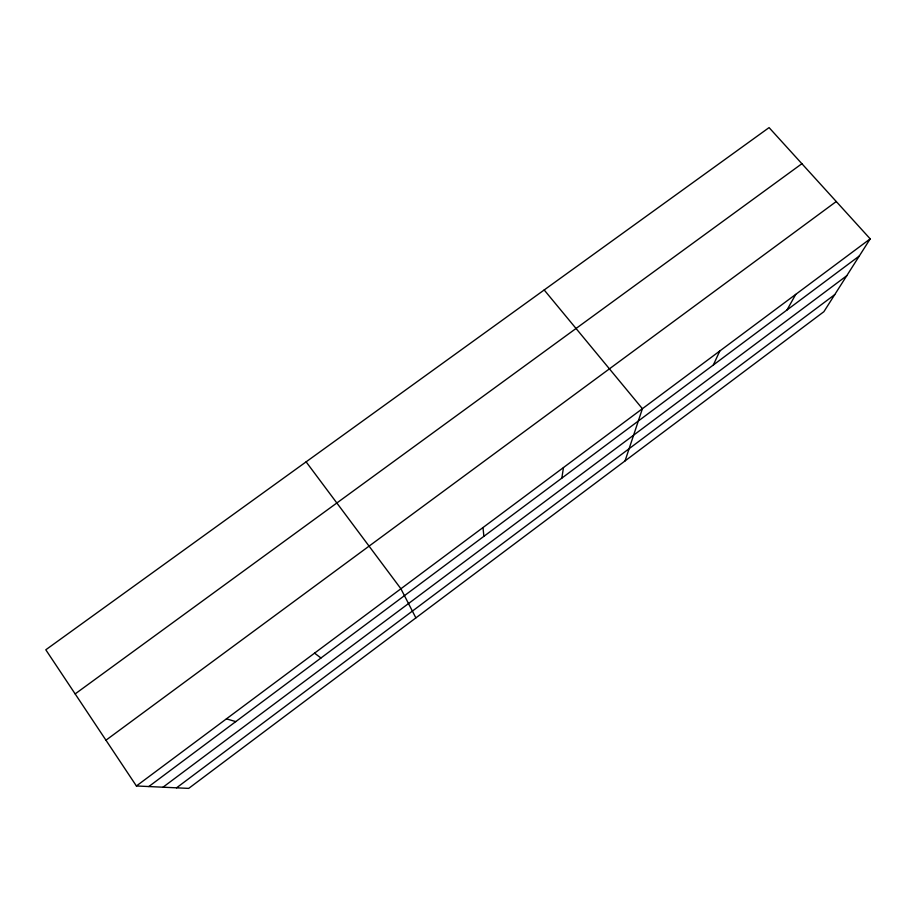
<?xml version="1.0" encoding="UTF-8"?>
<svg xmlns="http://www.w3.org/2000/svg" width="916" height="916" viewBox="0 0 916 916"><rect width="100%" height="100%" fill="white"/><g stroke="black" fill="none" stroke-linecap="round" stroke-linejoin="round"><path stroke-width="1.37" d="M561.829 478.129L563.477 467.549M625.044 460.92L642.402 408.708L544.184 289.971M713.346 364.992L719.793 351M787.004 309.986L795.718 294.391M870.2 238.858L823.873 311.703L188.685 788.39L136.404 785.974L45.8 649.788L769.074 127.61L870.2 238.858L136.404 785.974M176.536 787.829L834.739 294.62M148.816 786.546L859.3 255.999M163.014 787.199L846.762 275.727M105.947 740.208L836.262 201.531M75.158 693.904L801.889 163.712M226.424 718.842L235.756 721.613M314.566 653.131L320.955 657.997M306.116 461.847L400.899 588.759L415.875 617.888M482.995 527.559L483.888 536.329"/></g></svg>
